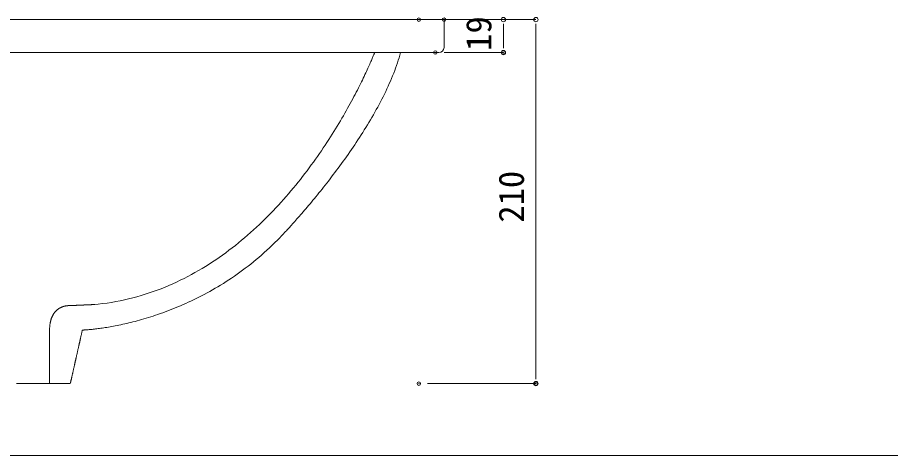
# Model space of a CAD drawing. Units: millimetres, scale not verified. Extents: x -1002 to 1010, y -687 to 676.
# Drawn here: x -548 to -44, y -687 to -434 of the extents above; entities that cross this region are included whole.
import ezdxf
from ezdxf.enums import TextEntityAlignment as Align

# ---------------------------------------------------------------- set-up
doc = ezdxf.new("R2010")
doc.units = ezdxf.units.MM
doc.header["$LTSCALE"] = 5
doc.header["$PDMODE"] = 32
doc.header["$PDSIZE"] = 2
doc.layers.add('0-0', color=7, linetype='Continuous', lineweight=15)
doc.layers.add('F-0', color=7, linetype='Continuous', lineweight=15)
doc.styles.add('ＭＳ ゴシック', font='')
doc.styles.get('ＭＳ ゴシック').set_extended_font_data('MS Gothic')

# ---------------------------------------------------------------- blocks, each defined once
blk = doc.blocks.new('_DOT_21')
at = {"layer": '0-0'}
blk.add_line((-0.5, 0), (-1, 0), dxfattribs=at)
blk.add_circle((0, 0), 0.25, dxfattribs=at)
blk.add_circle((0, 0), 0.25, dxfattribs=at)

msp = doc.modelspace()

# ---------------------------------------------------------------- linework, layer by layer
at = {"layer": 'F-0'}
for p, q in [((-311.391, -435.585), (-248.891, -435.585)), ((-296.905, -435.585), (-267.689, -435.585)), ((-267.689, -440.585), (-267.689, -449.585)), ((-248.891, -440.585), (-248.891, -640.585)), ((-301.905, -454.585), (-267.689, -454.585)), ((-311.391, -645.585), (-248.891, -645.585)), ((-1002.086, -687.064), (1002.034, -687.064))]:
    msp.add_line(p, q, dxfattribs=at)
at = {"layer": 'F-0', "lineweight": 18}
msp.add_line((-758.905, -454.585), (-304.905, -454.585), dxfattribs=at)
for points in [[(-758.905, -435.585), (-301.905, -435.585), (-301.905, -451.585)], [(-341.905, -454.586), (-341.915, -454.611), (-341.944, -454.686), (-341.992, -454.809), (-342.059, -454.981), (-342.145, -455.2), (-342.251, -455.466), (-342.377, -455.777), (-342.521, -456.134), (-342.685, -456.534), (-342.868, -456.979), (-343.071, -457.466), (-343.293, -457.995), (-343.534, -458.565), (-343.795, -459.176), (-344.076, -459.826), (-344.376, -460.516), (-344.695, -461.243), (-345.034, -462.008), (-345.393, -462.81), (-345.771, -463.647), (-346.169, -464.52), (-346.586, -465.427), (-347.023, -466.367), (-347.48, -467.341), (-347.957, -468.346), (-348.453, -469.383), (-348.969, -470.45), (-349.505, -471.547), (-350.06, -472.673), (-350.635, -473.827), (-351.23, -475.009), (-351.845, -476.217), (-352.48, -477.451), (-353.135, -478.711), (-353.81, -479.994), (-354.504, -481.302), (-355.219, -482.632), (-355.953, -483.985), (-356.708, -485.359)], [(-338.539, -483.035), (-337.764, -481.537), (-337.004, -480.037), (-336.258, -478.535), (-335.529, -477.031), (-334.817, -475.527), (-334.121, -474.022), (-333.443, -472.517), (-332.784, -471.012), (-332.143, -469.507), (-331.522, -468.004), (-330.921, -466.502), (-330.34, -465.002), (-329.781, -463.504), (-329.244, -462.009), (-328.729, -460.517), (-328.237, -459.028), (-327.769, -457.543), (-327.324, -456.062), (-326.905, -454.586)], [(-374.003, -535.586), (-373.112, -534.479), (-372.213, -533.355), (-371.306, -532.214), (-370.392, -531.056), (-369.472, -529.881), (-368.545, -528.691), (-367.614, -527.485), (-366.677, -526.264), (-365.737, -525.028), (-364.793, -523.777), (-363.846, -522.513), (-362.897, -521.235), (-361.946, -519.944), (-360.994, -518.64), (-360.041, -517.324), (-359.089, -515.995), (-358.137, -514.655), (-357.186, -513.304), (-356.237, -511.942), (-355.29, -510.57), (-354.346, -509.187), (-353.406, -507.795), (-352.47, -506.394), (-351.539, -504.983), (-350.613, -503.565), (-349.693, -502.138), (-348.779, -500.703), (-347.873, -499.262), (-346.974, -497.813), (-346.084, -496.358), (-345.202, -494.897), (-344.33, -493.43), (-343.468, -491.958), (-342.616, -490.481), (-341.776, -488.999), (-340.948, -487.513), (-340.132, -486.024), (-339.329, -484.531), (-338.539, -483.035)], [(-356.708, -485.359), (-357.482, -486.753), (-358.277, -488.167), (-359.091, -489.6), (-359.926, -491.052), (-360.781, -492.521), (-361.656, -494.007), (-362.551, -495.509), (-363.466, -497.026), (-364.401, -498.557), (-365.357, -500.102), (-366.333, -501.661), (-367.329, -503.231), (-368.345, -504.813), (-369.382, -506.405), (-370.439, -508.007), (-371.516, -509.619), (-372.614, -511.238), (-373.732, -512.866), (-374.87, -514.5), (-376.029, -516.14), (-377.208, -517.785), (-378.408, -519.435), (-379.628, -521.089), (-380.869, -522.745), (-382.13, -524.404), (-383.412, -526.065), (-384.714, -527.726), (-386.037, -529.387), (-387.381, -531.047), (-388.745, -532.706), (-390.13, -534.362), (-391.536, -536.015), (-392.962, -537.664), (-394.409, -539.309), (-395.877, -540.948), (-397.365, -542.581), (-398.874, -544.207), (-400.404, -545.825), (-401.955, -547.435)], [(-396.041, -560.846), (-395.931, -560.732), (-395.79, -560.585), (-395.619, -560.405), (-395.417, -560.193), (-395.186, -559.95), (-394.926, -559.675), (-394.637, -559.369), (-394.321, -559.032), (-393.978, -558.666), (-393.608, -558.269), (-393.213, -557.843), (-392.792, -557.388), (-392.346, -556.905), (-391.876, -556.393), (-391.383, -555.854), (-390.867, -555.287), (-390.328, -554.693), (-389.767, -554.072), (-389.185, -553.425), (-388.583, -552.752), (-387.961, -552.054), (-387.319, -551.331), (-386.658, -550.583), (-385.979, -549.811), (-385.282, -549.015), (-384.568, -548.195), (-383.838, -547.353), (-383.092, -546.488), (-382.331, -545.6), (-381.554, -544.691), (-380.764, -543.76), (-379.96, -542.808), (-379.143, -541.835), (-378.314, -540.842), (-377.473, -539.829), (-376.621, -538.797), (-375.758, -537.745), (-374.885, -536.675), (-374.003, -535.586)], [(-401.955, -547.435), (-403.527, -549.035), (-405.12, -550.626), (-406.733, -552.206), (-408.368, -553.774), (-410.023, -555.33), (-411.699, -556.873), (-413.396, -558.402), (-415.115, -559.916), (-416.854, -561.415), (-418.614, -562.898), (-420.396, -564.365), (-422.198, -565.813), (-424.022, -567.243), (-425.866, -568.654), (-427.732, -570.045), (-429.619, -571.415), (-431.527, -572.763), (-433.457, -574.09), (-435.407, -575.393), (-437.379, -576.673), (-439.372, -577.928), (-441.386, -579.158), (-443.422, -580.362), (-445.479, -581.538), (-447.558, -582.688), (-449.657, -583.809), (-451.779, -584.901), (-453.921, -585.962), (-456.085, -586.994), (-458.271, -587.994), (-460.478, -588.961), (-462.706, -589.896), (-464.956, -590.797), (-467.228, -591.664), (-469.521, -592.495), (-471.836, -593.29), (-474.172, -594.049), (-476.53, -594.77), (-478.91, -595.452)], [(-452.331, -600.01), (-450.824, -599.341), (-449.31, -598.651), (-447.787, -597.941), (-446.258, -597.211), (-444.721, -596.459), (-443.179, -595.686), (-441.631, -594.892), (-440.077, -594.076), (-438.519, -593.238), (-436.957, -592.377), (-435.39, -591.494), (-433.821, -590.588), (-432.248, -589.659), (-430.673, -588.706), (-429.096, -587.729), (-427.518, -586.728), (-425.938, -585.702), (-424.358, -584.652), (-422.778, -583.577), (-421.199, -582.476), (-419.62, -581.35), (-418.043, -580.198), (-416.467, -579.02), (-414.894, -577.815), (-413.323, -576.583), (-411.756, -575.325), (-410.193, -574.039), (-408.633, -572.725), (-407.079, -571.383), (-405.529, -570.013), (-403.985, -568.614), (-402.447, -567.187), (-400.916, -565.73), (-399.391, -564.244), (-397.874, -562.728), (-396.365, -561.182), (-396.164, -560.974), (-396.119, -560.927), (-396.041, -560.846)], [(-478.91, -595.452), (-481.311, -596.096), (-483.734, -596.7), (-486.179, -597.263), (-488.645, -597.785), (-491.133, -598.264), (-493.643, -598.701), (-496.175, -599.094), (-498.729, -599.443), (-501.304, -599.746), (-503.135, -599.931), (-503.253, -599.936), (-503.371, -599.941), (-503.488, -599.947), (-503.606, -599.952), (-503.724, -599.957), (-503.842, -599.962), (-503.96, -599.967), (-504.077, -599.973), (-504.195, -599.978), (-504.313, -599.983), (-504.431, -599.988), (-504.548, -599.993), (-504.666, -599.998), (-504.784, -600.004), (-504.902, -600.009), (-505.019, -600.014), (-505.137, -600.019), (-505.255, -600.024), (-505.373, -600.03), (-505.491, -600.035), (-505.608, -600.04), (-505.726, -600.045), (-505.844, -600.05), (-505.962, -600.055), (-506.079, -600.061), (-506.197, -600.066), (-506.315, -600.071), (-506.433, -600.076), (-506.55, -600.081)], [(-523.025, -601.755), (-523.158, -601.824), (-523.291, -601.894), (-523.424, -601.968), (-523.557, -602.044), (-523.691, -602.123), (-523.824, -602.205), (-523.958, -602.289), (-524.091, -602.377), (-524.224, -602.467), (-524.356, -602.56), (-524.489, -602.656), (-524.621, -602.756), (-524.752, -602.858), (-524.883, -602.964), (-525.013, -603.072), (-525.143, -603.184), (-525.272, -603.3), (-525.4, -603.418), (-525.527, -603.54), (-525.653, -603.666), (-525.778, -603.795), (-525.902, -603.927), (-526.025, -604.063), (-526.147, -604.203), (-526.267, -604.346), (-526.387, -604.493), (-526.504, -604.644), (-526.62, -604.799), (-526.735, -604.957), (-526.848, -605.12), (-526.96, -605.286), (-527.069, -605.456), (-527.177, -605.631), (-527.283, -605.809), (-527.387, -605.992), (-527.489, -606.179), (-527.589, -606.37), (-527.686, -606.565), (-527.782, -606.765)], [(-518.746, -600.598), (-518.818, -600.603), (-518.892, -600.608), (-518.969, -600.615), (-519.048, -600.621), (-519.13, -600.629), (-519.215, -600.638), (-519.303, -600.648), (-519.392, -600.659), (-519.485, -600.671), (-519.579, -600.683), (-519.676, -600.698), (-519.775, -600.713), (-519.876, -600.729), (-519.979, -600.747), (-520.084, -600.767), (-520.191, -600.787), (-520.3, -600.809), (-520.41, -600.833), (-520.522, -600.858), (-520.636, -600.884), (-520.752, -600.913), (-520.869, -600.943), (-520.987, -600.974), (-521.107, -601.008), (-521.228, -601.043), (-521.351, -601.08), (-521.474, -601.119), (-521.599, -601.161), (-521.725, -601.204), (-521.851, -601.249), (-521.979, -601.296), (-522.107, -601.345), (-522.237, -601.397), (-522.367, -601.451), (-522.497, -601.507), (-522.628, -601.565), (-522.76, -601.626), (-522.892, -601.689), (-523.025, -601.755)], [(-515.737, -600.485), (-515.854, -600.491), (-515.972, -600.496), (-516.09, -600.501), (-516.208, -600.506), (-516.325, -600.511), (-516.443, -600.517), (-516.561, -600.522), (-516.679, -600.527), (-516.796, -600.532), (-516.914, -600.537), (-517.032, -600.542), (-517.15, -600.548), (-517.268, -600.553), (-517.385, -600.558), (-517.503, -600.563), (-517.621, -600.568), (-517.739, -600.574), (-517.856, -600.579), (-517.974, -600.584), (-518.02, -600.586), (-518.025, -600.586), (-518.034, -600.585), (-518.046, -600.585), (-518.063, -600.584), (-518.084, -600.583), (-518.108, -600.583), (-518.137, -600.582), (-518.169, -600.582), (-518.204, -600.582), (-518.243, -600.581), (-518.286, -600.582), (-518.332, -600.582), (-518.382, -600.583), (-518.435, -600.584), (-518.491, -600.586), (-518.55, -600.588), (-518.612, -600.591), (-518.678, -600.594), (-518.746, -600.598)], [(-511.143, -600.283), (-511.261, -600.289), (-511.379, -600.294), (-511.497, -600.299), (-511.615, -600.304), (-511.732, -600.309), (-511.85, -600.314), (-511.968, -600.32), (-512.086, -600.325), (-512.203, -600.33), (-512.321, -600.335), (-512.439, -600.34), (-512.557, -600.346), (-512.675, -600.351), (-512.792, -600.356), (-512.91, -600.361), (-513.028, -600.366), (-513.146, -600.371), (-513.263, -600.377), (-513.381, -600.382), (-513.499, -600.387), (-513.617, -600.392), (-513.734, -600.397), (-513.852, -600.403), (-513.97, -600.408), (-514.088, -600.413), (-514.206, -600.418), (-514.323, -600.423), (-514.441, -600.428), (-514.559, -600.434), (-514.677, -600.439), (-514.794, -600.444), (-514.912, -600.449), (-515.03, -600.454), (-515.148, -600.46), (-515.265, -600.465), (-515.383, -600.47), (-515.501, -600.475), (-515.619, -600.48), (-515.737, -600.485)], [(-506.55, -600.081), (-506.668, -600.087), (-506.786, -600.092), (-506.904, -600.097), (-507.022, -600.102), (-507.139, -600.107), (-507.257, -600.112), (-507.375, -600.118), (-507.493, -600.123), (-507.61, -600.128), (-507.728, -600.133), (-507.846, -600.138), (-507.964, -600.144), (-508.081, -600.149), (-508.199, -600.154), (-508.317, -600.159), (-508.435, -600.164), (-508.553, -600.169), (-508.67, -600.175), (-508.788, -600.18), (-508.906, -600.185), (-509.024, -600.19), (-509.141, -600.195), (-509.259, -600.2), (-509.377, -600.206), (-509.495, -600.211), (-509.612, -600.216), (-509.73, -600.221), (-509.848, -600.226), (-509.966, -600.232), (-510.084, -600.237), (-510.201, -600.242), (-510.319, -600.247), (-510.437, -600.252), (-510.555, -600.257), (-510.672, -600.263), (-510.79, -600.268), (-510.908, -600.273), (-511.026, -600.278), (-511.143, -600.283)], [(-499.772, -613.642), (-498.948, -613.523), (-498.097, -613.397), (-497.221, -613.261), (-496.318, -613.116), (-495.391, -612.962), (-494.439, -612.799), (-493.464, -612.625), (-492.464, -612.441), (-491.441, -612.246), (-490.396, -612.04), (-489.329, -611.823), (-488.239, -611.595), (-487.129, -611.355), (-485.997, -611.103), (-484.846, -610.838), (-483.674, -610.561), (-482.483, -610.271), (-481.273, -609.967), (-480.045, -609.65), (-478.799, -609.319), (-477.535, -608.974), (-476.254, -608.615), (-474.957, -608.241), (-473.643, -607.851), (-472.314, -607.447), (-470.97, -607.027), (-469.611, -606.591), (-468.238, -606.138), (-466.851, -605.67), (-465.451, -605.184), (-464.038, -604.682), (-462.613, -604.162), (-461.176, -603.624), (-459.727, -603.068), (-458.268, -602.494), (-456.798, -601.902), (-455.319, -601.291), (-453.829, -600.66), (-452.331, -600.01)], [(-527.782, -606.765), (-527.875, -606.969), (-527.966, -607.177), (-528.055, -607.39), (-528.141, -607.608), (-528.224, -607.83), (-528.305, -608.056), (-528.383, -608.288), (-528.458, -608.524), (-528.531, -608.765), (-528.601, -609.01), (-528.668, -609.261), (-528.731, -609.516), (-528.792, -609.776), (-528.85, -610.042), (-528.904, -610.312), (-528.955, -610.588), (-529.003, -610.868), (-529.047, -611.154), (-529.088, -611.445), (-529.125, -611.741), (-529.159, -612.043), (-529.189, -612.35), (-529.215, -612.662), (-529.238, -612.98), (-529.256, -613.304), (-529.271, -613.633), (-529.282, -613.967), (-529.288, -614.308), (-529.291, -614.654), (-529.291, -614.898), (-529.291, -615.134), (-529.291, -615.37), (-529.291, -615.606), (-529.291, -615.842), (-529.291, -616.079), (-529.291, -616.315), (-529.291, -616.551), (-529.291, -616.787), (-529.291, -617.023)], [(-511.391, -619.09), (-511.322, -618.78), (-511.252, -618.471), (-511.183, -618.161), (-511.113, -617.852), (-511.044, -617.542), (-510.975, -617.233), (-510.905, -616.924), (-510.836, -616.614), (-510.766, -616.305), (-510.697, -615.995), (-510.627, -615.686), (-510.558, -615.376), (-510.488, -615.067), (-510.419, -614.757), (-510.391, -614.68), (-510.343, -614.678), (-510.257, -614.675), (-510.134, -614.671), (-509.974, -614.664), (-509.778, -614.655), (-509.546, -614.643), (-509.279, -614.628), (-508.977, -614.61), (-508.64, -614.589), (-508.269, -614.564), (-507.865, -614.534), (-507.427, -614.5), (-506.957, -614.462), (-506.455, -614.418), (-505.922, -614.369), (-505.357, -614.315), (-504.761, -614.254), (-504.135, -614.188), (-503.48, -614.114), (-502.795, -614.035), (-502.081, -613.948), (-501.339, -613.853), (-500.569, -613.751), (-499.772, -613.642)], [(-529.291, -617.023), (-529.291, -617.259), (-529.291, -617.495), (-529.291, -617.731), (-529.291, -617.967), (-529.291, -618.203), (-529.291, -618.439), (-529.291, -618.675), (-529.291, -618.911), (-529.291, -619.147), (-529.291, -619.383), (-529.291, -619.619), (-529.291, -619.855), (-529.291, -620.092), (-529.291, -620.328), (-529.291, -620.564), (-529.291, -620.8), (-529.291, -621.036), (-529.291, -621.272), (-529.291, -621.508), (-529.291, -621.744), (-529.291, -621.98), (-529.291, -622.216), (-529.291, -622.452), (-529.291, -622.688), (-529.291, -622.924), (-529.291, -623.16), (-529.291, -623.396), (-529.291, -623.632), (-529.291, -623.868), (-529.291, -624.105), (-529.291, -624.341), (-529.291, -624.577), (-529.291, -624.813), (-529.291, -625.049), (-529.291, -625.285), (-529.291, -625.521), (-529.291, -625.757), (-529.291, -625.993), (-529.291, -626.229)], [(-514.1, -631.158), (-514.031, -630.849), (-513.962, -630.539), (-513.892, -630.23), (-513.823, -629.92), (-513.753, -629.611), (-513.684, -629.301), (-513.614, -628.992), (-513.545, -628.682), (-513.475, -628.373), (-513.406, -628.064), (-513.336, -627.754), (-513.267, -627.445), (-513.197, -627.135), (-513.128, -626.826), (-513.058, -626.516), (-512.989, -626.207), (-512.92, -625.897), (-512.85, -625.588), (-512.781, -625.279), (-512.711, -624.969), (-512.642, -624.66), (-512.572, -624.35), (-512.503, -624.041), (-512.433, -623.731), (-512.364, -623.422), (-512.294, -623.112), (-512.225, -622.803), (-512.155, -622.494), (-512.086, -622.184), (-512.017, -621.875), (-511.947, -621.565), (-511.878, -621.256), (-511.808, -620.946), (-511.739, -620.637), (-511.669, -620.327), (-511.6, -620.018), (-511.53, -619.709), (-511.461, -619.399), (-511.391, -619.09)], [(-529.291, -626.229), (-529.291, -626.465), (-529.291, -626.701), (-529.291, -626.937), (-529.291, -627.173), (-529.291, -627.409), (-529.291, -627.645), (-529.291, -627.881), (-529.291, -628.118), (-529.291, -628.354), (-529.291, -628.59), (-529.291, -628.826), (-529.291, -629.062), (-529.291, -629.298), (-529.291, -629.534), (-529.291, -629.77), (-529.291, -630.006), (-529.291, -630.242), (-529.291, -630.478), (-529.291, -630.714), (-529.291, -630.95), (-529.291, -631.186), (-529.291, -631.422), (-529.291, -631.658), (-529.291, -631.894), (-529.291, -632.131), (-529.291, -632.367), (-529.291, -632.603), (-529.291, -632.839), (-529.291, -633.075), (-529.291, -633.311), (-529.291, -633.547), (-529.291, -633.783), (-529.291, -634.019), (-529.291, -634.255), (-529.291, -634.491), (-529.291, -634.727), (-529.291, -634.963), (-529.291, -635.199), (-529.291, -635.435)], [(-516.81, -643.226), (-516.74, -642.917), (-516.671, -642.607), (-516.601, -642.298), (-516.532, -641.989), (-516.462, -641.679), (-516.393, -641.37), (-516.323, -641.06), (-516.254, -640.751), (-516.184, -640.441), (-516.115, -640.132), (-516.045, -639.822), (-515.976, -639.513), (-515.907, -639.204), (-515.837, -638.894), (-515.768, -638.585), (-515.698, -638.275), (-515.629, -637.966), (-515.559, -637.656), (-515.49, -637.347), (-515.42, -637.037), (-515.351, -636.728), (-515.281, -636.419), (-515.212, -636.109), (-515.142, -635.8), (-515.073, -635.49), (-515.003, -635.181), (-514.934, -634.871), (-514.865, -634.562), (-514.795, -634.252), (-514.726, -633.943), (-514.656, -633.634), (-514.587, -633.324), (-514.517, -633.015), (-514.448, -632.705), (-514.378, -632.396), (-514.309, -632.086), (-514.239, -631.777), (-514.17, -631.467), (-514.1, -631.158)], [(-529.291, -635.435), (-529.291, -635.671), (-529.291, -635.907), (-529.291, -636.144), (-529.291, -636.38), (-529.291, -636.616), (-529.291, -636.852), (-529.291, -637.088), (-529.291, -637.324), (-529.291, -637.56), (-529.291, -637.796), (-529.291, -638.032), (-529.291, -638.268), (-529.291, -638.504), (-529.291, -638.74), (-529.291, -638.976), (-529.291, -639.212), (-529.291, -639.448), (-529.291, -639.684), (-529.291, -639.92), (-529.291, -640.157), (-529.291, -640.393), (-529.291, -640.629), (-529.291, -640.865), (-529.291, -641.101), (-529.291, -641.337), (-529.291, -641.573), (-529.291, -641.809), (-529.291, -642.045), (-529.291, -642.281), (-529.291, -642.517), (-529.291, -642.753), (-529.291, -642.989), (-529.291, -643.225), (-529.291, -643.461), (-529.291, -643.697), (-529.291, -643.933), (-529.291, -644.17), (-529.291, -644.406), (-529.291, -644.642)], [(-538.742, -645.586), (-538.06, -645.586), (-537.378, -645.586), (-536.696, -645.586), (-536.014, -645.586), (-535.332, -645.586), (-534.649, -645.586), (-533.967, -645.586), (-533.285, -645.586), (-532.603, -645.586), (-531.921, -645.586), (-531.239, -645.586), (-530.556, -645.586), (-529.874, -645.586), (-529.192, -645.586), (-528.51, -645.586), (-527.828, -645.586), (-527.145, -645.586), (-526.463, -645.586), (-525.781, -645.586), (-525.099, -645.586), (-524.417, -645.586), (-523.735, -645.586), (-523.052, -645.586), (-522.37, -645.586), (-521.688, -645.586), (-521.006, -645.586), (-520.324, -645.586), (-519.642, -645.586), (-518.959, -645.586), (-518.277, -645.586), (-517.595, -645.586), (-517.296, -645.392), (-517.226, -645.083), (-517.157, -644.774), (-517.087, -644.464), (-517.018, -644.155), (-516.949, -643.845), (-516.879, -643.536), (-516.81, -643.226)], [(-548.293, -645.586), (-547.611, -645.586), (-546.928, -645.586), (-546.246, -645.586), (-545.564, -645.586), (-544.882, -645.586), (-544.2, -645.586), (-543.518, -645.586), (-542.835, -645.586), (-542.153, -645.586), (-541.471, -645.586), (-540.789, -645.586), (-540.107, -645.586), (-539.425, -645.586), (-538.742, -645.586)], [(-529.291, -644.642), (-529.291, -644.878), (-529.291, -645.114), (-529.291, -645.35), (-529.291, -645.586)]]:
    msp.add_lwpolyline(points, dxfattribs=at)
msp.add_arc((-304.905, -451.585), 3, 270, 0, dxfattribs=at)
at = {"layer": 'F-0'}
for p in [(-316.391, -435.585), (-301.905, -435.585), (-306.905, -454.585), (-267.689, -454.585), (-316.391, -645.585), (-248.891, -645.585)]:
    msp.add_point(p, dxfattribs=at)

# ---------------------------------------------------------------- block references
at = {"layer": 'F-0', "xscale": 5, "yscale": 5}
for p, rotation in [((-267.689, -435.585), 90), ((-248.891, -435.585), 90), ((-267.689, -454.585), 270), ((-248.891, -645.585), 270)]:
    msp.add_blockref('_DOT_21', p, dxfattribs=dict(at, rotation=rotation))

# ---------------------------------------------------------------- texts
at = {"layer": 'F-0', "style": 'ＭＳ ゴシック'}
for s, p in [('19', (-270.189, -453.588)), ('210', (-251.391, -552.736))]:
    msp.add_text(s, height=14.66, rotation=90, dxfattribs=at).set_placement(p, align=Align.BOTTOM_LEFT)

doc.saveas('drawing.dxf')
